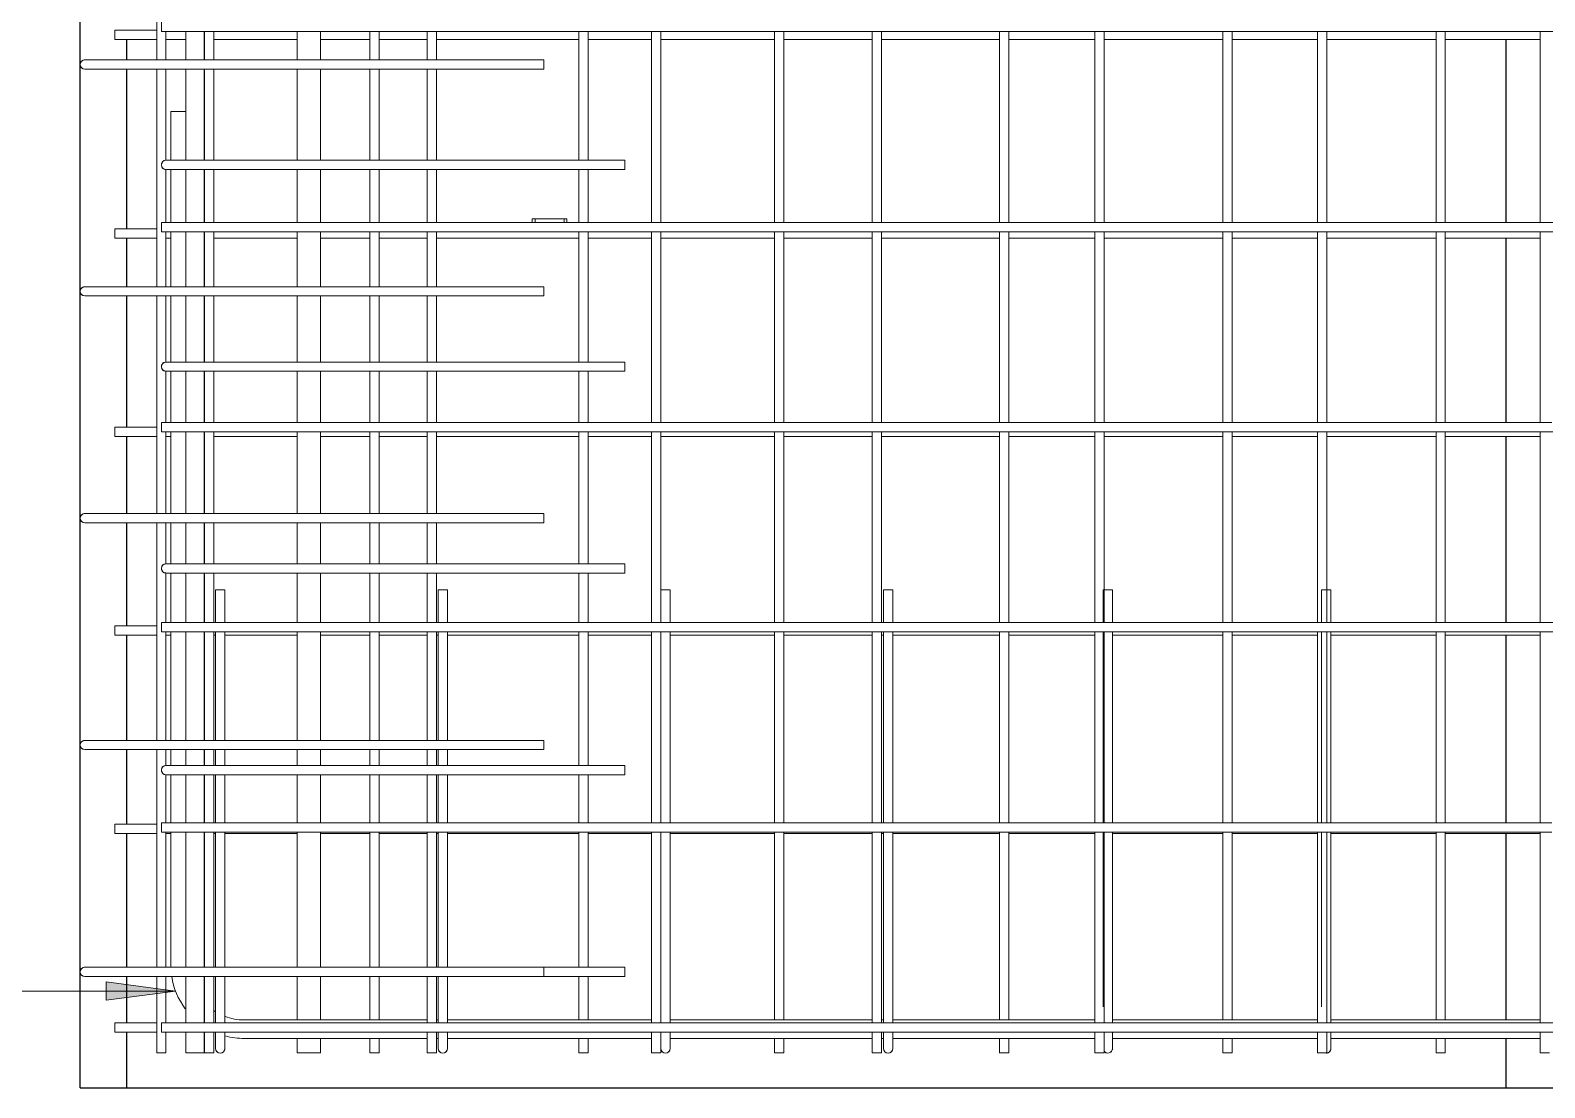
# Model space of a CAD drawing. Header units: millimetres. Extents: x 12983 to 23528, y -2876 to 5855.
# Drawn here: x 16092 to 17398, y -1395 to -482 of the extents above; entities that cross this region are included whole.
import ezdxf

# ---------------------------------------------------------------- set-up
doc = ezdxf.new("R2010")
doc.units = ezdxf.units.MM
for name, color, linetype, lineweight in [('A-GENM', 13, 'Continuous', 18), ('A-WALL', 113, 'Continuous', 25), ('S-RBAR', 171, 'Continuous', 18), ('S-RBAR-IDEN', 171, 'Continuous', 9)]:
    doc.layers.add(name, color=color, linetype=linetype, lineweight=lineweight)

# ---------------------------------------------------------------- blocks, each defined once
blk = doc.blocks.new('RR spread anchor face based - RR-SA-2_5-200-1726821-Elevation Front 1')
at = {"layer": 'A-GENM'}
for p, q in [((16524.6, -645), (16527.1, -645)), ((16524.6, -648.1), (16524.6, -645)), ((16527.1, -645), (16552.1, -645)), ((16527.1, -645), (16527.1, -648.1)), ((16552.1, -645), (16554.6, -645)), ((16552.1, -645), (16552.1, -648.1)), ((16554.6, -645), (16554.6, -648.1))]:
    blk.add_line(p, q, dxfattribs=at)

msp = doc.modelspace()

# ---------------------------------------------------------------- hatches: boundary and pattern name
at = {"layer": 'S-RBAR-IDEN'}
msp.add_hatch(color=256, dxfattribs=at).paths.add_polyline_path([(16216.9756, -1311.52204), (16156.9756, -1303.62289), (16156.9756, -1319.42119)])

# ---------------------------------------------------------------- linework, layer by layer
at = {"layer": 'A-WALL'}
for p, q in [((16134.63777, -1395), (16134.63777, 3060)), ((16174.63777, -490.27586), (16174.63777, -507.8)), ((17364.5695, -490.27586), (17364.5695, -648.10345)), ((16174.63777, -516.16225), (16174.63777, -653.62069)), ((16174.63777, -661.62069), (16174.63777, -703.6)), ((17364.5695, -661.62069), (17364.5695, -820.82759)), ((16174.63777, -711.6), (16174.63777, -824.96552)), ((16174.63777, -832.96552), (16174.63777, -899.4)), ((17364.5695, -832.96552), (17364.5695, -993.55172)), ((16174.63777, -907.4), (16174.63777, -996.31034)), ((16174.63777, -1004.31034), (16174.63777, -1095.2)), ((17364.5695, -1004.31034), (17364.5695, -1166.27586)), ((16174.63777, -1103.2), (16174.63777, -1167.65517)), ((16174.63777, -1175.65517), (16174.63777, -1291)), ((17364.5695, -1175.65517), (17364.5695, -1336.5)), ((16174.63777, -1299), (16174.63777, -1339)), ((16174.63777, -1347), (16174.63777, -1395)), ((17364.5695, -1352.5), (17364.5695, -1395)), ((16134.63777, -1395), (18290.0695, -1395))]:
    msp.add_line(p, q, dxfattribs=at)
at = {"layer": 'S-RBAR'}
for p, q in [((16200.63777, -507.8), (16200.63777, -320)), ((16164.63777, -482.27586), (16200.63777, -482.27586)), ((16164.63777, -490.27586), (16164.63777, -482.27586)), ((16204.63777, -483.37931), (16204.63777, -475.37931)), ((16204.63777, -483.37931), (17426.22635, -483.37931)), ((16208.63777, -507.8), (16208.63777, -483.37931)), ((16225.64196, -507.8), (16225.64196, -483.37931)), ((16241.64196, -507.8), (16241.64196, -483.37931)), ((16241.88957, -507.8), (16241.88957, -483.37931)), ((16249.88957, -507.8), (16249.88957, -483.37931)), ((16321.81323, -507.8), (16321.81323, -483.37931)), ((16341.81323, -507.8), (16341.81323, -483.37931)), ((16384.60595, -507.8), (16384.60595, -483.37931)), ((16392.60595, -507.8), (16392.60595, -483.37931)), ((16433.94501, -507.8), (16433.94501, -483.37931)), ((16441.94501, -507.8), (16441.94501, -483.37931)), ((16564.82414, -594.49757), (16564.82414, -483.37931)), ((16572.82414, -594.49757), (16572.82414, -483.37931)), ((16627.56295, -648.10345), (16627.56295, -483.37931)), ((16635.56295, -648.10345), (16635.56295, -483.37931)), ((16733.79232, -648.10345), (16733.79232, -483.37931)), ((16741.79232, -648.10345), (16741.79232, -483.37931)), ((16818.05589, -648.10345), (16818.05589, -483.37931)), ((16826.05589, -648.10345), (16826.05589, -483.37931)), ((16927.76051, -648.10345), (16927.76051, -483.37931)), ((16935.76051, -648.10345), (16935.76051, -483.37931)), ((17010.11133, -648.10345), (17010.11133, -483.37931)), ((17018.11133, -648.10345), (17018.11133, -483.37931)), ((17120.47869, -648.10345), (17120.47869, -483.37931)), ((17128.47869, -648.10345), (17128.47869, -483.37931)), ((17202.16677, -648.10345), (17202.16677, -483.37931)), ((17210.16677, -648.10345), (17210.16677, -483.37931)), ((17304.44688, -648.10345), (17304.44688, -483.37931)), ((17312.44688, -648.10345), (17312.44688, -483.37931)), ((17394.22221, -648.10345), (17394.22221, -483.37931)), ((16164.63777, -490.27586), (16200.63777, -490.27586)), ((16208.63777, -490.27586), (16225.64196, -490.27586)), ((16249.88957, -490.27586), (16321.81323, -490.27586)), ((16341.81323, -490.27586), (16384.60595, -490.27586)), ((16392.60595, -490.27586), (16433.94501, -490.27586)), ((16441.94501, -490.27586), (16564.82414, -490.27586)), ((16572.82414, -490.27586), (16627.56295, -490.27586)), ((16635.56295, -490.27586), (16733.79232, -490.27586)), ((16741.79232, -490.27586), (16818.05589, -490.27586)), ((16826.05589, -490.27586), (16927.76051, -490.27586)), ((16935.76051, -490.27586), (17010.11133, -490.27586)), ((17018.11133, -490.27586), (17120.47869, -490.27586)), ((17128.47869, -490.27586), (17202.16677, -490.27586)), ((17210.16677, -490.27586), (17304.44688, -490.27586)), ((17312.44688, -490.27586), (17394.22221, -490.27586)), ((16138.63572, -507.8), (16158.63572, -507.8)), ((16534.63572, -507.8), (16158.63572, -507.8)), ((16534.63572, -507.8), (16534.63572, -515.8)), ((16138.63572, -515.8), (16158.63572, -515.8)), ((16534.63572, -515.8), (16158.63572, -515.8)), ((16200.63777, -703.6), (16200.63777, -516.16225)), ((16208.63777, -594.49757), (16208.63777, -516.16225)), ((16225.64196, -594.49757), (16225.64196, -516.16225)), ((16241.64196, -594.49757), (16241.64196, -515.8)), ((16241.88957, -594.49757), (16241.88957, -515.8)), ((16249.88957, -594.49757), (16249.88957, -515.8)), ((16321.81323, -594.49757), (16321.81323, -515.8)), ((16341.81323, -594.49757), (16341.81323, -515.8)), ((16384.60595, -594.49757), (16384.60595, -515.8)), ((16392.60595, -594.49757), (16392.60595, -515.8)), ((16433.94501, -594.49757), (16433.94501, -515.8)), ((16441.94501, -594.49757), (16441.94501, -515.8)), ((16212.74319, -552.5), (16212.74319, -594.49757)), ((16212.74319, -552.5), (16225.64196, -552.5)), ((16244.63777, -594.49757), (16208.63777, -594.49757)), ((16244.63777, -594.49757), (16604.63777, -594.49757)), ((16604.63777, -602.49757), (16604.63777, -594.49757)), ((16208.63777, -648.10345), (16208.63777, -602.49757)), ((16244.63777, -602.49757), (16208.63777, -602.49757)), ((16212.74319, -602.49757), (16212.74319, -648.10345)), ((16225.64196, -648.10345), (16225.64196, -602.49757)), ((16241.64196, -648.10345), (16241.64196, -602.49757)), ((16241.88957, -648.10345), (16241.88957, -602.49757)), ((16244.63777, -602.49757), (16604.63777, -602.49757)), ((16249.88957, -648.10345), (16249.88957, -602.49757)), ((16321.81323, -648.10345), (16321.81323, -602.49757)), ((16341.81323, -648.10345), (16341.81323, -602.49757)), ((16384.60595, -648.10345), (16384.60595, -602.49757)), ((16392.60595, -648.10345), (16392.60595, -602.49757)), ((16433.94501, -648.10345), (16433.94501, -602.49757)), ((16441.94501, -648.10345), (16441.94501, -602.49757)), ((16564.82414, -648.10345), (16564.82414, -602.49757)), ((16572.82414, -648.10345), (16572.82414, -602.49757)), ((16204.63777, -648.10345), (17406.29276, -648.10345)), ((16204.63777, -656.10345), (16204.63777, -648.10345)), ((16164.63777, -653.62069), (16200.63777, -653.62069)), ((16164.63777, -661.62069), (16164.63777, -653.62069)), ((16164.63777, -661.62069), (16200.63777, -661.62069)), ((16204.63777, -656.10345), (17412.5695, -656.10345)), ((16208.63777, -703.6), (16208.63777, -656.10345)), ((16208.63777, -661.62069), (16212.74319, -661.62069)), ((16212.74319, -656.10345), (16212.74319, -703.6)), ((16225.64196, -703.6), (16225.64196, -656.10345)), ((16241.64196, -703.6), (16241.64196, -656.10345)), ((16241.88957, -703.6), (16241.88957, -656.10345)), ((16249.88957, -703.6), (16249.88957, -656.10345)), ((16249.88957, -661.62069), (16321.81323, -661.62069)), ((16321.81323, -703.6), (16321.81323, -656.10345)), ((16341.81323, -703.6), (16341.81323, -656.10345)), ((16341.81323, -661.62069), (16384.60595, -661.62069)), ((16384.60595, -703.6), (16384.60595, -656.10345)), ((16392.60595, -703.6), (16392.60595, -656.10345)), ((16392.60595, -661.62069), (16433.94501, -661.62069)), ((16433.94501, -703.6), (16433.94501, -656.10345)), ((16441.94501, -703.6), (16441.94501, -656.10345)), ((16441.94501, -661.62069), (16564.82414, -661.62069)), ((16564.82414, -768.62318), (16564.82414, -656.10345)), ((16572.82414, -768.62318), (16572.82414, -656.10345)), ((16572.82414, -661.62069), (16627.56295, -661.62069)), ((16627.56295, -820.82759), (16627.56295, -656.10345)), ((16635.56295, -820.82759), (16635.56295, -656.10345)), ((16635.56295, -661.62069), (16733.79232, -661.62069)), ((16733.79232, -820.82759), (16733.79232, -656.10345)), ((16741.79232, -820.82759), (16741.79232, -656.10345)), ((16741.79232, -661.62069), (16818.05589, -661.62069)), ((16818.05589, -820.82759), (16818.05589, -656.10345)), ((16826.05589, -820.82759), (16826.05589, -656.10345)), ((16826.05589, -661.62069), (16927.76051, -661.62069)), ((16927.76051, -820.82759), (16927.76051, -656.10345)), ((16935.76051, -820.82759), (16935.76051, -656.10345)), ((16935.76051, -661.62069), (17010.11133, -661.62069)), ((17010.11133, -820.82759), (17010.11133, -656.10345)), ((17018.11133, -820.82759), (17018.11133, -656.10345)), ((17018.11133, -661.62069), (17120.47869, -661.62069)), ((17120.47869, -820.82759), (17120.47869, -656.10345)), ((17128.47869, -820.82759), (17128.47869, -656.10345)), ((17128.47869, -661.62069), (17202.16677, -661.62069)), ((17202.16677, -820.82759), (17202.16677, -656.10345)), ((17210.16677, -820.82759), (17210.16677, -656.10345)), ((17210.16677, -661.62069), (17304.44688, -661.62069)), ((17304.44688, -820.82759), (17304.44688, -656.10345)), ((17312.44688, -820.82759), (17312.44688, -656.10345)), ((17312.44688, -661.62069), (17394.22221, -661.62069)), ((17394.22221, -820.82759), (17394.22221, -656.10345)), ((16138.63572, -703.6), (16158.63572, -703.6)), ((16534.63572, -703.6), (16158.63572, -703.6)), ((16534.63572, -703.6), (16534.63572, -711.6)), ((16138.63572, -711.6), (16158.63572, -711.6)), ((16534.63572, -711.6), (16158.63572, -711.6)), ((16200.63777, -899.4), (16200.63777, -711.6)), ((16208.63777, -768.62318), (16208.63777, -711.6)), ((16212.74319, -711.6), (16212.74319, -768.62318)), ((16225.64196, -768.62318), (16225.64196, -711.6)), ((16241.64196, -768.62318), (16241.64196, -711.6)), ((16241.88957, -768.62318), (16241.88957, -711.6)), ((16249.88957, -768.62318), (16249.88957, -711.6)), ((16321.81323, -768.62318), (16321.81323, -711.6)), ((16341.81323, -768.62318), (16341.81323, -711.6)), ((16384.60595, -768.62318), (16384.60595, -711.6)), ((16392.60595, -768.62318), (16392.60595, -711.6)), ((16433.94501, -768.62318), (16433.94501, -711.6)), ((16441.94501, -768.62318), (16441.94501, -711.6)), ((16244.63777, -768.62318), (16208.63777, -768.62318)), ((16244.63777, -768.62318), (16604.63777, -768.62318)), ((16604.63777, -776.62318), (16604.63777, -768.62318)), ((16208.63777, -820.82759), (16208.63777, -776.62318)), ((16244.63777, -776.62318), (16208.63777, -776.62318)), ((16212.74319, -776.62318), (16212.74319, -820.82759)), ((16225.64196, -820.82759), (16225.64196, -776.62318)), ((16241.64196, -820.82759), (16241.64196, -776.62318)), ((16241.88957, -820.82759), (16241.88957, -776.62318)), ((16244.63777, -776.62318), (16604.63777, -776.62318)), ((16249.88957, -820.82759), (16249.88957, -776.62318)), ((16321.81323, -820.82759), (16321.81323, -776.62318)), ((16341.81323, -820.82759), (16341.81323, -776.62318)), ((16384.60595, -820.82759), (16384.60595, -776.62318)), ((16392.60595, -820.82759), (16392.60595, -776.62318)), ((16433.94501, -820.82759), (16433.94501, -776.62318)), ((16441.94501, -820.82759), (16441.94501, -776.62318)), ((16564.82414, -820.82759), (16564.82414, -776.62318)), ((16572.82414, -820.82759), (16572.82414, -776.62318)), ((16204.63777, -820.82759), (17404.29691, -820.82759)), ((16204.63777, -828.82759), (16204.63777, -820.82759)), ((16164.63777, -824.96552), (16200.63777, -824.96552)), ((16164.63777, -832.96552), (16164.63777, -824.96552)), ((16164.63777, -832.96552), (16200.63777, -832.96552)), ((16204.63777, -828.82759), (17412.5695, -828.82759)), ((16208.63777, -899.4), (16208.63777, -828.82759)), ((16208.63777, -832.96552), (16212.74319, -832.96552)), ((16212.74319, -828.82759), (16212.74319, -899.4)), ((16225.64196, -899.4), (16225.64196, -828.82759)), ((16241.64196, -899.4), (16241.64196, -828.82759)), ((16241.88957, -899.4), (16241.88957, -828.82759)), ((16249.88957, -899.4), (16249.88957, -828.82759)), ((16249.88957, -832.96552), (16321.81323, -832.96552)), ((16321.81323, -899.4), (16321.81323, -828.82759)), ((16341.81323, -899.4), (16341.81323, -828.82759)), ((16341.81323, -832.96552), (16384.60595, -832.96552)), ((16384.60595, -899.4), (16384.60595, -828.82759)), ((16392.60595, -899.4), (16392.60595, -828.82759)), ((16392.60595, -832.96552), (16433.94501, -832.96552)), ((16433.94501, -899.4), (16433.94501, -828.82759)), ((16441.94501, -899.4), (16441.94501, -828.82759)), ((16441.94501, -832.96552), (16564.82414, -832.96552)), ((16564.82414, -942.74879), (16564.82414, -828.82759)), ((16572.82414, -942.74879), (16572.82414, -828.82759)), ((16572.82414, -832.96552), (16627.56295, -832.96552)), ((16627.56295, -993.55172), (16627.56295, -828.82759)), ((16635.56295, -993.55172), (16635.56295, -828.82759)), ((16635.56295, -832.96552), (16733.79232, -832.96552)), ((16733.79232, -993.55172), (16733.79232, -828.82759)), ((16741.79232, -993.55172), (16741.79232, -828.82759)), ((16741.79232, -832.96552), (16818.05589, -832.96552)), ((16818.05589, -993.55172), (16818.05589, -828.82759)), ((16826.05589, -993.55172), (16826.05589, -828.82759)), ((16826.05589, -832.96552), (16927.76051, -832.96552)), ((16927.76051, -993.55172), (16927.76051, -828.82759)), ((16935.76051, -993.55172), (16935.76051, -828.82759)), ((16935.76051, -832.96552), (17010.11133, -832.96552)), ((17010.11133, -993.55172), (17010.11133, -828.82759)), ((17018.11133, -993.55172), (17018.11133, -828.82759)), ((17018.11133, -832.96552), (17120.47869, -832.96552)), ((17120.47869, -993.55172), (17120.47869, -828.82759)), ((17128.47869, -993.55172), (17128.47869, -828.82759)), ((17128.47869, -832.96552), (17202.16677, -832.96552)), ((17202.16677, -993.55172), (17202.16677, -828.82759)), ((17210.16677, -993.55172), (17210.16677, -828.82759)), ((17210.16677, -832.96552), (17304.44688, -832.96552)), ((17304.44688, -993.55172), (17304.44688, -828.82759)), ((17312.44688, -993.55172), (17312.44688, -828.82759)), ((17312.44688, -832.96552), (17394.22221, -832.96552)), ((17394.22221, -993.55172), (17394.22221, -828.82759)), ((16138.63572, -899.4), (16158.63572, -899.4)), ((16534.63572, -899.4), (16158.63572, -899.4)), ((16534.63572, -899.4), (16534.63572, -907.4)), ((16138.63572, -907.4), (16158.63572, -907.4)), ((16534.63572, -907.4), (16158.63572, -907.4)), ((16200.63777, -1095.2), (16200.63777, -907.4)), ((16208.63777, -942.74879), (16208.63777, -907.4)), ((16212.74319, -907.4), (16212.74319, -942.74879)), ((16225.64196, -942.74879), (16225.64196, -907.4)), ((16241.64196, -942.74879), (16241.64196, -907.4)), ((16241.88957, -942.74879), (16241.88957, -907.4)), ((16249.88957, -942.74879), (16249.88957, -907.4)), ((16321.81323, -942.74879), (16321.81323, -907.4)), ((16341.81323, -942.74879), (16341.81323, -907.4)), ((16384.60595, -942.74879), (16384.60595, -907.4)), ((16392.60595, -942.74879), (16392.60595, -907.4)), ((16433.94501, -942.74879), (16433.94501, -907.4)), ((16441.94501, -942.74879), (16441.94501, -907.4)), ((16244.63777, -942.74879), (16208.63777, -942.74879)), ((16208.63777, -993.55172), (16208.63777, -950.74879)), ((16244.63777, -950.74879), (16208.63777, -950.74879)), ((16212.74319, -950.74879), (16212.74319, -993.55172)), ((16225.64196, -993.55172), (16225.64196, -950.74879)), ((16241.64196, -993.55172), (16241.64196, -950.74879)), ((16241.88957, -993.55172), (16241.88957, -950.74879)), ((16244.63777, -942.74879), (16604.63777, -942.74879)), ((16244.63777, -950.74879), (16604.63777, -950.74879)), ((16249.88957, -993.55172), (16249.88957, -950.74879)), ((16321.81323, -993.55172), (16321.81323, -950.74879)), ((16341.81323, -993.55172), (16341.81323, -950.74879)), ((16384.60595, -993.55172), (16384.60595, -950.74879)), ((16392.60595, -993.55172), (16392.60595, -950.74879)), ((16433.94501, -993.55172), (16433.94501, -950.74879)), ((16441.94501, -993.55172), (16441.94501, -950.74879)), ((16564.82414, -993.55172), (16564.82414, -950.74879)), ((16572.82414, -993.55172), (16572.82414, -950.74879)), ((16604.63777, -950.74879), (16604.63777, -942.74879)), ((16259.41392, -965.125), (16251.41392, -965.125)), ((16251.41392, -993.55172), (16251.41392, -965.125)), ((16259.41392, -993.55172), (16259.41392, -965.125)), ((16451.51547, -965.125), (16443.51547, -965.125)), ((16443.51547, -993.55172), (16443.51547, -965.125)), ((16451.51547, -993.55172), (16451.51547, -965.125)), ((16643.61701, -965.125), (16635.61701, -965.125)), ((16635.61701, -993.55172), (16635.61701, -965.125)), ((16643.61701, -993.55172), (16643.61701, -965.125)), ((16835.71856, -965.125), (16827.71856, -965.125)), ((16827.71856, -993.55172), (16827.71856, -965.125)), ((16835.71856, -993.55172), (16835.71856, -965.125)), ((17025.32011, -965.125), (17017.32011, -965.125)), ((17017.32011, -993.55172), (17017.32011, -965.125)), ((17025.32011, -993.55172), (17025.32011, -965.125)), ((17213.67166, -965.125), (17205.67166, -965.125)), ((17205.67166, -993.55172), (17205.67166, -965.125)), ((17213.67166, -993.55172), (17213.67166, -965.125)), ((16164.63777, -996.31034), (16200.63777, -996.31034)), ((16164.63777, -1004.31034), (16164.63777, -996.31034)), ((16164.63777, -1004.31034), (16200.63777, -1004.31034)), ((16204.63777, -993.55172), (17406.78104, -993.55172)), ((16204.63777, -1001.55172), (16204.63777, -993.55172)), ((16204.63777, -1001.55172), (17406.78104, -1001.55172)), ((16208.63777, -1095.2), (16208.63777, -1001.55172)), ((16208.63777, -1004.31034), (16212.74319, -1004.31034)), ((16212.74319, -1001.55172), (16212.74319, -1095.2)), ((16225.64196, -1095.2), (16225.64196, -1001.55172)), ((16241.64196, -1095.2), (16241.64196, -1001.55172)), ((16241.88957, -1095.2), (16241.88957, -1001.55172)), ((16249.88957, -1095.2), (16249.88957, -1001.55172)), ((16249.88957, -1004.31034), (16251.41392, -1004.31034)), ((16251.41392, -1095.2), (16251.41392, -1001.55172)), ((16259.41392, -1095.2), (16259.41392, -1001.55172)), ((16259.41392, -1004.31034), (16321.81323, -1004.31034)), ((16321.81323, -1095.2), (16321.81323, -1001.55172)), ((16341.81323, -1095.2), (16341.81323, -1001.55172)), ((16341.81323, -1004.31034), (16384.60595, -1004.31034)), ((16384.60595, -1095.2), (16384.60595, -1001.55172)), ((16392.60595, -1095.2), (16392.60595, -1001.55172)), ((16392.60595, -1004.31034), (16433.94501, -1004.31034)), ((16433.94501, -1095.2), (16433.94501, -1001.55172)), ((16441.94501, -1095.2), (16441.94501, -1001.55172)), ((16441.94501, -1004.31034), (16443.51547, -1004.31034)), ((16443.51547, -1095.2), (16443.51547, -1001.55172)), ((16451.51547, -1095.2), (16451.51547, -1001.55172)), ((16451.51547, -1004.31034), (16564.82414, -1004.31034)), ((16564.82414, -1116.87439), (16564.82414, -1001.55172)), ((16572.82414, -1116.87439), (16572.82414, -1001.55172)), ((16572.82414, -1004.31034), (16627.56295, -1004.31034)), ((16627.56295, -1166.27586), (16627.56295, -1001.55172)), ((16635.56295, -1166.27586), (16635.56295, -1001.55172)), ((16635.61701, -1166.27586), (16635.61701, -1001.55172)), ((16643.61701, -1166.27586), (16643.61701, -1001.55172)), ((16643.61701, -1004.31034), (16733.79232, -1004.31034)), ((16733.79232, -1166.27586), (16733.79232, -1001.55172)), ((16741.79232, -1166.27586), (16741.79232, -1001.55172)), ((16741.79232, -1004.31034), (16818.05589, -1004.31034)), ((16818.05589, -1166.27586), (16818.05589, -1001.55172)), ((16826.05589, -1166.27586), (16826.05589, -1001.55172)), ((16826.05589, -1004.31034), (16827.71856, -1004.31034)), ((16827.71856, -1166.27586), (16827.71856, -1001.55172)), ((16835.71856, -1166.27586), (16835.71856, -1001.55172)), ((16835.71856, -1004.31034), (16927.76051, -1004.31034)), ((16927.76051, -1166.27586), (16927.76051, -1001.55172)), ((16935.76051, -1166.27586), (16935.76051, -1001.55172)), ((16935.76051, -1004.31034), (17010.11133, -1004.31034)), ((17010.11133, -1166.27586), (17010.11133, -1001.55172)), ((17017.32011, -1166.27586), (17017.32011, -1001.55172)), ((17018.11133, -1166.27586), (17018.11133, -1001.55172)), ((17025.32011, -1166.27586), (17025.32011, -1001.55172)), ((17025.32011, -1004.31034), (17120.47869, -1004.31034)), ((17120.47869, -1166.27586), (17120.47869, -1001.55172)), ((17128.47869, -1166.27586), (17128.47869, -1001.55172)), ((17128.47869, -1004.31034), (17202.16677, -1004.31034)), ((17202.16677, -1166.27586), (17202.16677, -1001.55172)), ((17205.67166, -1166.27586), (17205.67166, -1001.55172)), ((17210.16677, -1166.27586), (17210.16677, -1001.55172)), ((17213.67166, -1166.27586), (17213.67166, -1001.55172)), ((17213.67166, -1004.31034), (17304.44688, -1004.31034)), ((17304.44688, -1166.27586), (17304.44688, -1001.55172)), ((17312.44688, -1166.27586), (17312.44688, -1001.55172)), ((17312.44688, -1004.31034), (17394.22221, -1004.31034)), ((17394.22221, -1166.27586), (17394.22221, -1001.55172)), ((16138.63572, -1095.2), (16158.63572, -1095.2)), ((16534.63572, -1095.2), (16158.63572, -1095.2)), ((16534.63572, -1095.2), (16534.63572, -1103.2)), ((16138.63572, -1103.2), (16158.63572, -1103.2)), ((16534.63572, -1103.2), (16158.63572, -1103.2)), ((16200.63777, -1291), (16200.63777, -1103.2)), ((16208.63777, -1116.87439), (16208.63777, -1103.2)), ((16212.74319, -1103.2), (16212.74319, -1116.87439)), ((16225.64196, -1116.87439), (16225.64196, -1103.2)), ((16241.64196, -1116.87439), (16241.64196, -1103.2)), ((16241.88957, -1116.87439), (16241.88957, -1103.2)), ((16249.88957, -1116.87439), (16249.88957, -1103.2)), ((16251.41392, -1116.87439), (16251.41392, -1103.2)), ((16259.41392, -1116.87439), (16259.41392, -1103.2)), ((16321.81323, -1116.87439), (16321.81323, -1103.2)), ((16341.81323, -1116.87439), (16341.81323, -1103.2)), ((16384.60595, -1116.87439), (16384.60595, -1103.2)), ((16392.60595, -1116.87439), (16392.60595, -1103.2)), ((16433.94501, -1116.87439), (16433.94501, -1103.2)), ((16441.94501, -1116.87439), (16441.94501, -1103.2)), ((16443.51547, -1116.87439), (16443.51547, -1103.2)), ((16451.51547, -1116.87439), (16451.51547, -1103.2)), ((16244.63777, -1116.87439), (16208.63777, -1116.87439)), ((16244.63777, -1116.87439), (16604.63777, -1116.87439)), ((16604.63777, -1124.87439), (16604.63777, -1116.87439)), ((16208.63777, -1166.27586), (16208.63777, -1124.87439)), ((16244.63777, -1124.87439), (16208.63777, -1124.87439)), ((16212.74319, -1124.87439), (16212.74319, -1166.27586)), ((16225.64196, -1166.27586), (16225.64196, -1124.87439)), ((16241.64196, -1166.27586), (16241.64196, -1124.87439)), ((16241.88957, -1166.27586), (16241.88957, -1124.87439)), ((16244.63777, -1124.87439), (16604.63777, -1124.87439)), ((16249.88957, -1166.27586), (16249.88957, -1124.87439)), ((16251.41392, -1166.27586), (16251.41392, -1124.87439)), ((16259.41392, -1166.27586), (16259.41392, -1124.87439)), ((16321.81323, -1166.27586), (16321.81323, -1124.87439)), ((16341.81323, -1166.27586), (16341.81323, -1124.87439)), ((16384.60595, -1166.27586), (16384.60595, -1124.87439)), ((16392.60595, -1166.27586), (16392.60595, -1124.87439)), ((16433.94501, -1166.27586), (16433.94501, -1124.87439)), ((16441.94501, -1166.27586), (16441.94501, -1124.87439)), ((16443.51547, -1166.27586), (16443.51547, -1124.87439)), ((16451.51547, -1166.27586), (16451.51547, -1124.87439)), ((16564.82414, -1166.27586), (16564.82414, -1124.87439)), ((16572.82414, -1166.27586), (16572.82414, -1124.87439)), ((16164.63777, -1167.65517), (16200.63777, -1167.65517)), ((16164.63777, -1175.65517), (16164.63777, -1167.65517)), ((16164.63777, -1175.65517), (16200.63777, -1175.65517)), ((16204.63777, -1166.27586), (17404.29691, -1166.27586)), ((16204.63777, -1174.27586), (16204.63777, -1166.27586)), ((16204.63777, -1174.27586), (17404.29691, -1174.27586)), ((16208.63777, -1291), (16208.63777, -1174.27586)), ((16208.63777, -1175.65517), (16212.74319, -1175.65517)), ((16212.74319, -1174.27586), (16212.74319, -1289)), ((16225.64196, -1291), (16225.64196, -1174.27586)), ((16241.64196, -1291), (16241.64196, -1174.27586)), ((16241.88957, -1291), (16241.88957, -1174.27586)), ((16249.88957, -1291), (16249.88957, -1174.27586)), ((16249.88957, -1175.65517), (16251.41392, -1175.65517)), ((16251.41392, -1291), (16251.41392, -1174.27586)), ((16259.41392, -1291), (16259.41392, -1174.27586)), ((16259.41392, -1175.65517), (16321.81323, -1175.65517)), ((16321.81323, -1291), (16321.81323, -1174.27586)), ((16341.81323, -1291), (16341.81323, -1174.27586)), ((16341.81323, -1175.65517), (16384.60595, -1175.65517)), ((16384.60595, -1291), (16384.60595, -1174.27586)), ((16392.60595, -1291), (16392.60595, -1174.27586)), ((16392.60595, -1175.65517), (16433.94501, -1175.65517)), ((16433.94501, -1291), (16433.94501, -1174.27586)), ((16441.94501, -1291), (16441.94501, -1174.27586)), ((16441.94501, -1175.65517), (16443.51547, -1175.65517)), ((16443.51547, -1291), (16443.51547, -1174.27586)), ((16451.51547, -1291), (16451.51547, -1174.27586)), ((16451.51547, -1175.65517), (16564.82414, -1175.65517)), ((16564.82414, -1291), (16564.82414, -1174.27586)), ((16572.82414, -1291), (16572.82414, -1174.27586)), ((16572.82414, -1175.65517), (16627.56295, -1175.65517)), ((16627.56295, -1339), (16627.56295, -1174.27586)), ((16635.56295, -1339), (16635.56295, -1174.27586)), ((16635.61701, -1325.125), (16635.61701, -1174.27586)), ((16643.61701, -1325.125), (16643.61701, -1174.27586)), ((16643.61701, -1175.65517), (16733.79232, -1175.65517)), ((16733.79232, -1336.5), (16733.79232, -1174.27586)), ((16741.79232, -1336.5), (16741.79232, -1174.27586)), ((16741.79232, -1175.65517), (16818.05589, -1175.65517)), ((16818.05589, -1339), (16818.05589, -1174.27586)), ((16826.05589, -1339), (16826.05589, -1174.27586)), ((16826.05589, -1175.65517), (16827.71856, -1175.65517)), ((16827.71856, -1325.125), (16827.71856, -1174.27586)), ((16835.71856, -1325.125), (16835.71856, -1174.27586)), ((16835.71856, -1175.65517), (16927.76051, -1175.65517)), ((16927.76051, -1336.5), (16927.76051, -1174.27586)), ((16935.76051, -1336.5), (16935.76051, -1174.27586)), ((16935.76051, -1175.65517), (17010.11133, -1175.65517)), ((17010.11133, -1339), (17010.11133, -1174.27586)), ((17017.32011, -1325.125), (17017.32011, -1174.27586)), ((17018.11133, -1339), (17018.11133, -1174.27586)), ((17025.32011, -1325.125), (17025.32011, -1174.27586)), ((17025.32011, -1175.65517), (17120.47869, -1175.65517)), ((17120.47869, -1336.5), (17120.47869, -1174.27586)), ((17128.47869, -1336.5), (17128.47869, -1174.27586)), ((17128.47869, -1175.65517), (17202.16677, -1175.65517)), ((17202.16677, -1339), (17202.16677, -1174.27586)), ((17205.67166, -1325.125), (17205.67166, -1174.27586)), ((17210.16677, -1339), (17210.16677, -1174.27586)), ((17213.67166, -1325.125), (17213.67166, -1174.27586)), ((17213.67166, -1175.65517), (17304.44688, -1175.65517)), ((17304.44688, -1336.5), (17304.44688, -1174.27586)), ((17312.44688, -1336.5), (17312.44688, -1174.27586)), ((17312.44688, -1175.65517), (17394.22221, -1175.65517)), ((17394.22221, -1339), (17394.22221, -1174.27586)), ((16138.63572, -1291), (16158.63572, -1291)), ((16534.63572, -1291), (16158.63572, -1291)), ((16534.63572, -1291), (16534.63572, -1299)), ((16534.63572, -1291), (16604.63777, -1291)), ((16604.63777, -1299), (16604.63777, -1291)), ((16138.63572, -1299), (16158.63572, -1299)), ((16534.63572, -1299), (16158.63572, -1299)), ((16200.63777, -1365), (16200.63777, -1299)), ((16208.63777, -1339), (16208.63777, -1299)), ((16225.64196, -1339), (16225.64196, -1299)), ((16241.64196, -1339), (16241.64196, -1299)), ((16241.88957, -1339), (16241.88957, -1299)), ((16249.88957, -1339), (16249.88957, -1299)), ((16251.41392, -1325.125), (16251.41392, -1299)), ((16259.41392, -1325.125), (16259.41392, -1299)), ((16321.81323, -1336.5), (16321.81323, -1299)), ((16341.81323, -1336.5), (16341.81323, -1299)), ((16384.60595, -1336.5), (16384.60595, -1299)), ((16392.60595, -1336.5), (16392.60595, -1299)), ((16433.94501, -1339), (16433.94501, -1299)), ((16441.94501, -1339), (16441.94501, -1299)), ((16443.51547, -1325.125), (16443.51547, -1299)), ((16451.51547, -1325.125), (16451.51547, -1299)), ((16534.63572, -1299), (16604.63777, -1299)), ((16564.82414, -1336.5), (16564.82414, -1299)), ((16572.82414, -1336.5), (16572.82414, -1299)), ((16251.41392, -1325.125), (16251.41392, -1339.26358)), ((16259.41392, -1325.125), (16259.41392, -1339.26358)), ((16443.51547, -1325.125), (16443.51547, -1339.26358)), ((16451.51547, -1325.125), (16451.51547, -1339.26358)), ((16635.61701, -1325.125), (16635.61701, -1339.26358)), ((16643.61701, -1325.125), (16643.61701, -1339.26358)), ((16827.71856, -1325.125), (16827.71856, -1339.26358)), ((16835.71856, -1325.125), (16835.71856, -1339.26358)), ((17025.32011, -1325.125), (17025.32011, -1339.26358)), ((17213.67166, -1325.125), (17213.67166, -1339.26358)), ((16164.63777, -1339), (16200.63777, -1339)), ((16164.63777, -1347), (16164.63777, -1339)), ((16204.63777, -1339), (17408.5695, -1339)), ((16204.63777, -1347), (16204.63777, -1339)), ((16276.24319, -1336.5), (16433.94501, -1336.5)), ((16441.94501, -1336.5), (16443.51547, -1336.5)), ((16451.51547, -1336.5), (16627.56295, -1336.5)), ((16643.61701, -1336.5), (16818.05589, -1336.5)), ((16826.05589, -1336.5), (16827.71856, -1336.5)), ((16835.71856, -1336.5), (17010.11133, -1336.5)), ((17025.32011, -1336.5), (17202.16677, -1336.5)), ((17213.67166, -1336.5), (17394.22221, -1336.5)), ((16164.63777, -1347), (16200.63777, -1347)), ((16204.63777, -1347), (17408.5695, -1347)), ((16208.63777, -1365), (16208.63777, -1347)), ((16225.64196, -1365), (16225.64196, -1347)), ((16241.64196, -1365), (16241.64196, -1347)), ((16241.88957, -1365), (16241.88957, -1347)), ((16249.88957, -1365), (16249.88957, -1347)), ((16251.41392, -1347.69363), (16251.41392, -1361.125)), ((16259.41392, -1347.69363), (16259.41392, -1361.125)), ((16276.24319, -1352.5), (16433.94501, -1352.5)), ((16321.81323, -1365), (16321.81323, -1352.5)), ((16341.81323, -1365), (16341.81323, -1352.5)), ((16384.60595, -1365), (16384.60595, -1352.5)), ((16392.60595, -1365), (16392.60595, -1352.5)), ((16433.94501, -1365), (16433.94501, -1347)), ((16441.94501, -1365), (16441.94501, -1347)), ((16441.94501, -1352.5), (16443.51547, -1352.5)), ((16443.51547, -1347.69363), (16443.51547, -1361.125)), ((16451.51547, -1347.69363), (16451.51547, -1361.125)), ((16451.51547, -1352.5), (16627.56295, -1352.5)), ((16564.82414, -1365), (16564.82414, -1352.5)), ((16572.82414, -1365), (16572.82414, -1352.5)), ((16627.56295, -1365), (16627.56295, -1347)), ((16635.56295, -1365), (16635.56295, -1347)), ((16635.61701, -1347.69363), (16635.61701, -1361.125)), ((16643.61701, -1347.69363), (16643.61701, -1361.125)), ((16643.61701, -1352.5), (16818.05589, -1352.5)), ((16733.79232, -1365), (16733.79232, -1352.5)), ((16741.79232, -1365), (16741.79232, -1352.5)), ((16818.05589, -1365), (16818.05589, -1347)), ((16826.05589, -1365), (16826.05589, -1347)), ((16826.05589, -1352.5), (16827.71856, -1352.5)), ((16827.71856, -1347.69363), (16827.71856, -1361.125)), ((16835.71856, -1347.69363), (16835.71856, -1361.125)), ((16835.71856, -1352.5), (17010.11133, -1352.5)), ((16927.76051, -1365), (16927.76051, -1352.5)), ((16935.76051, -1365), (16935.76051, -1352.5)), ((17010.11133, -1365), (17010.11133, -1347)), ((17018.11133, -1365), (17018.11133, -1347)), ((17025.32011, -1347.69363), (17025.32011, -1361.125)), ((17025.32011, -1352.5), (17202.16677, -1352.5)), ((17120.47869, -1365), (17120.47869, -1352.5)), ((17128.47869, -1365), (17128.47869, -1352.5)), ((17202.16677, -1365), (17202.16677, -1347)), ((17210.16677, -1365), (17210.16677, -1347)), ((17213.67166, -1347.69363), (17213.67166, -1361.125)), ((17213.67166, -1352.5), (17394.22221, -1352.5)), ((17304.44688, -1365), (17304.44688, -1352.5)), ((17312.44688, -1365), (17312.44688, -1352.5)), ((17394.22221, -1365), (17394.22221, -1347)), ((16208.63777, -1365), (16200.63777, -1365)), ((16241.64196, -1365), (16225.64196, -1365)), ((16249.88957, -1365), (16241.88957, -1365)), ((16341.81323, -1365), (16321.81323, -1365)), ((16392.60595, -1365), (16384.60595, -1365)), ((16441.94501, -1365), (16433.94501, -1365)), ((16572.82414, -1365), (16564.82414, -1365)), ((16635.56295, -1365), (16627.56295, -1365)), ((16741.79232, -1365), (16733.79232, -1365)), ((16826.05589, -1365), (16818.05589, -1365)), ((16935.76051, -1365), (16927.76051, -1365)), ((17018.11133, -1365), (17010.11133, -1365)), ((17128.47869, -1365), (17120.47869, -1365)), ((17210.16677, -1365), (17202.16677, -1365)), ((17312.44688, -1365), (17304.44688, -1365)), ((17402.22221, -1365), (17394.22221, -1365))]:
    msp.add_line(p, q, dxfattribs=at)
for centre, radius, start, end in [((16138.63572, -511.8), 4, 90, 270), ((16138.63572, -511.8), 4, 120, 165), ((16138.63572, -511.8), 4, 90, 105), ((16138.63572, -511.8), 4, 195, 240), ((16208.63777, -598.49757), 4, 90, 270), ((16208.63777, -598.49757), 4, 120, 165), ((16208.63777, -598.49757), 4, 195, 240), ((16208.63777, -598.49757), 4, 255, 270), ((16138.63572, -707.6), 4, 90, 270), ((16138.63572, -707.6), 4, 120, 165), ((16138.63572, -707.6), 4, 90, 105), ((16138.63572, -707.6), 4, 195, 240), ((16208.63777, -772.62318), 4, 90, 270), ((16208.63777, -772.62318), 4, 120, 163.4037161), ((16208.63777, -772.62318), 4, 195, 240), ((16208.63777, -772.62318), 4, 255, 270), ((16138.63572, -903.4), 4, 90, 270), ((16138.63572, -903.4), 4, 120, 165), ((16138.63572, -903.4), 4, 90, 105), ((16138.63572, -903.4), 4, 195, 240), ((16208.63777, -946.74879), 4, 90, 270), ((16208.63777, -946.74879), 4, 120, 165), ((16208.63777, -946.74879), 4, 195, 240), ((16208.63777, -946.74879), 4, 255, 270), ((16138.63572, -1099.2), 4, 90, 270), ((16138.63572, -1099.2), 4, 120, 165), ((16138.63572, -1099.2), 4, 90, 105), ((16138.63572, -1099.2), 4, 195, 240), ((16208.63777, -1120.87439), 4, 90, 270), ((16208.63777, -1120.87439), 4, 120, 165), ((16208.63777, -1120.87439), 4, 195, 240), ((16208.63777, -1120.87439), 4, 255, 270), ((16138.63572, -1295), 4, 90, 270), ((16138.63572, -1295), 4, 120, 165), ((16138.63572, -1295), 4, 90, 105), ((16276.24319, -1289), 63.5, 180, 181.82537164), ((16138.63572, -1295), 4, 195, 240), ((16276.24319, -1289), 63.5, 189.1268582, 216.52745128), ((16276.24319, -1289), 47.5, 236.03008238, 238.35436497), ((16276.24319, -1289), 47.5, 249.06163431, 270), ((16276.24319, -1289), 63.5, 255, 270), ((16255.41392, -1361.125), 4, 180, 0), ((16255.41392, -1361.125), 4, 210, 255), ((16255.41392, -1361.125), 4, 285, 330), ((16255.41392, -1361.125), 4, 345, 0), ((16447.51547, -1361.125), 4, 180, 0), ((16447.51547, -1361.125), 4, 210, 255), ((16447.51547, -1361.125), 4, 285, 330), ((16447.51547, -1361.125), 4, 345, 0), ((16639.61701, -1361.125), 4, 180, 0), ((16639.61701, -1361.125), 4, 210, 255), ((16639.61701, -1361.125), 4, 285, 330), ((16639.61701, -1361.125), 4, 345, 0), ((16831.71856, -1361.125), 4, 180, 0), ((16831.71856, -1361.125), 4, 210, 255), ((16831.71856, -1361.125), 4, 285, 330), ((16831.71856, -1361.125), 4, 345, 0), ((17021.32011, -1361.125), 4, 216.02477234, 0), ((17021.32011, -1361.125), 4, 216.02477234, 255), ((17021.32011, -1361.125), 4, 285, 330), ((17021.32011, -1361.125), 4, 345, 0), ((17209.67166, -1361.125), 4, 256.24324675, 0), ((17209.67166, -1361.125), 4, 285, 330), ((17209.67166, -1361.125), 4, 345, 0)]:
    msp.add_arc(centre, radius, start, end, dxfattribs=at)
at = {"layer": 'S-RBAR-IDEN'}
for p, q in [((16216.9756, -1311.52204), (16156.9756, -1303.62289)), ((16156.9756, -1303.62289), (16156.9756, -1319.42119)), ((16216.9756, -1311.52204), (15703.88754, -1311.52204)), ((16156.9756, -1319.42119), (16216.9756, -1311.52204))]:
    msp.add_line(p, q, dxfattribs=at)

# ---------------------------------------------------------------- block references
at = {"layer": 'A-GENM'}
msp.add_blockref('RR spread anchor face based - RR-SA-2_5-200-1726821-Elevation Front 1', (0, 0), dxfattribs=at)

doc.saveas('drawing.dxf')
